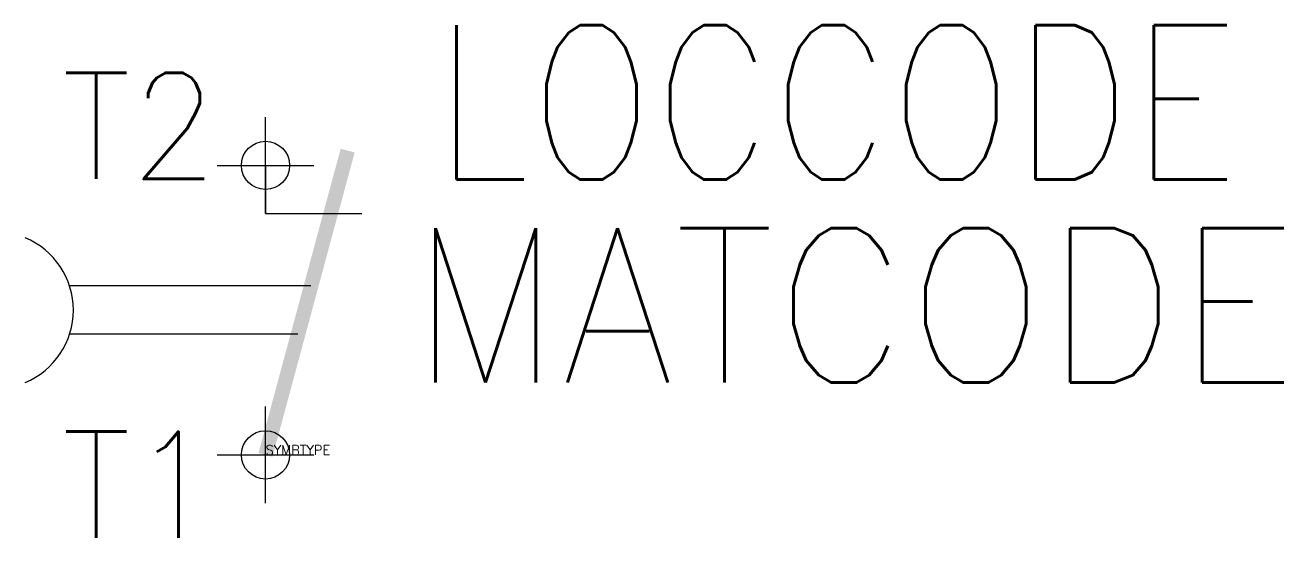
# Model space of a CAD drawing. Extents: x 30 to 56.1, y 133.3 to 143.9.
import ezdxf
from ezdxf.enums import TextEntityAlignment as Align

# ---------------------------------------------------------------- set-up
doc = ezdxf.new("R2010")
doc.units = 0
doc.header["$LTSCALE"] = 6
doc.header["$MEASUREMENT"] = 0
doc.header["$PDMODE"] = 34
doc.linetypes.add('DASHED', pattern=[0.75, 0.5, -0.25])
doc.layers.get('0').update_dxf_attribs({"linetype": 'CONTINUOUS'})
for name, color, linetype in [('1', 7, 'CONTINUOUS'), ('10', 1, 'DASHED'), ('11', 3, 'DASHED'), ('12', 2, 'DASHED'), ('C', 7, 'CONTINUOUS')]:
    doc.layers.add(name, color=color, linetype=linetype)
doc.styles.add('DINY', font='SIMPLEX', dxfattribs={"width": 0.95})
doc.styles.add('ROMANS', font='ROMANS', dxfattribs={"width": 0.85})
doc.styles.get("Standard").update_dxf_attribs({"font": 'simplex', "width": 0.85})

msp = doc.modelspace()

# ---------------------------------------------------------------- linework, layer by layer
at = {"layer": '1'}
for p, q in [((35, 141), (35, 140)), ((35, 140), (37, 140)), ((35.938, 138.5), (30.939, 138.5)), ((35.67, 137.5), (30.939, 137.5))]:
    msp.add_line(p, q, dxfattribs=at)
at = {"layer": '1', "const_width": 0.3}
msp.add_lwpolyline([(35, 135), (36.703, 141.305)], dxfattribs=at)
at = {"layer": '1'}
msp.add_arc((29.393, 138), 1.625, 292.6199, 67.3801, dxfattribs=at)
at = {"layer": 'C', "color": 1}
msp.add_point((35, 141), dxfattribs=at)
at = {"layer": 'C', "color": 2}
msp.add_point((35, 135), dxfattribs=at)

# ---------------------------------------------------------------- texts
at = {"flags": 1}
msp.add_attdef('SYMBTYPE', (35, 135), 'KL', height=0.2, dxfattribs=at)
at = {"layer": '10', "style": 'DINY', "width": 0.95}
for tag, p in [('T2', (34, 140.718)), ('T1', (34, 133.282))]:
    msp.add_attdef(tag, text='', height=2.2, dxfattribs=at).set_placement(p, align=Align.RIGHT)
at = {"layer": '11', "style": 'ROMANS', "width": 0.85}
msp.add_attdef('LOCCODE', (38.491, 140.704), '', height=3.2, dxfattribs=at)
at = {"layer": '12', "style": 'DINY', "width": 0.95}
msp.add_attdef('MATCODE', (38, 136.5), '', height=3.2, dxfattribs=at)

doc.saveas('drawing.dxf')
